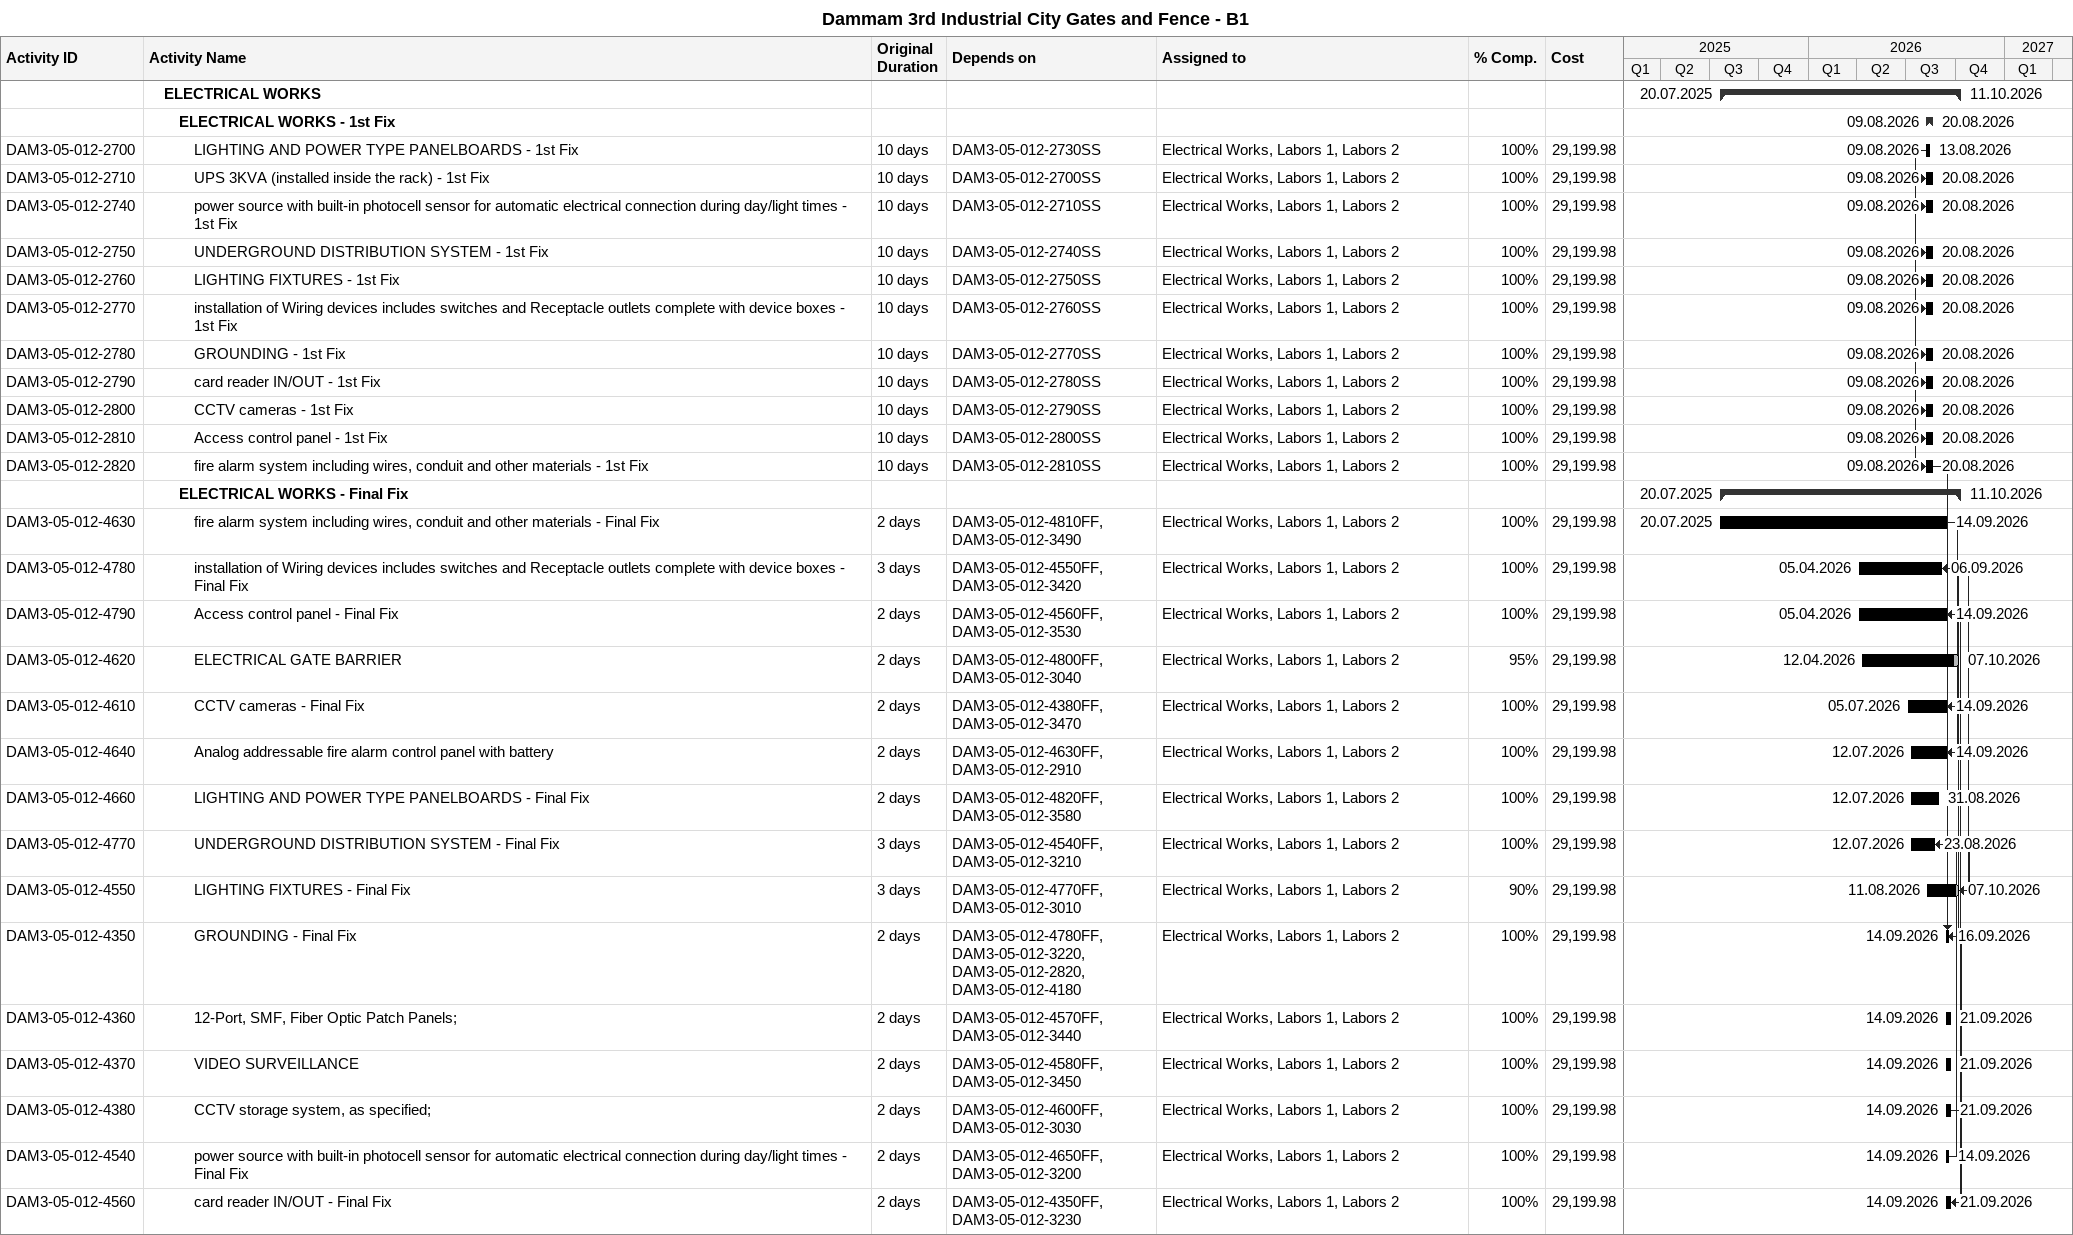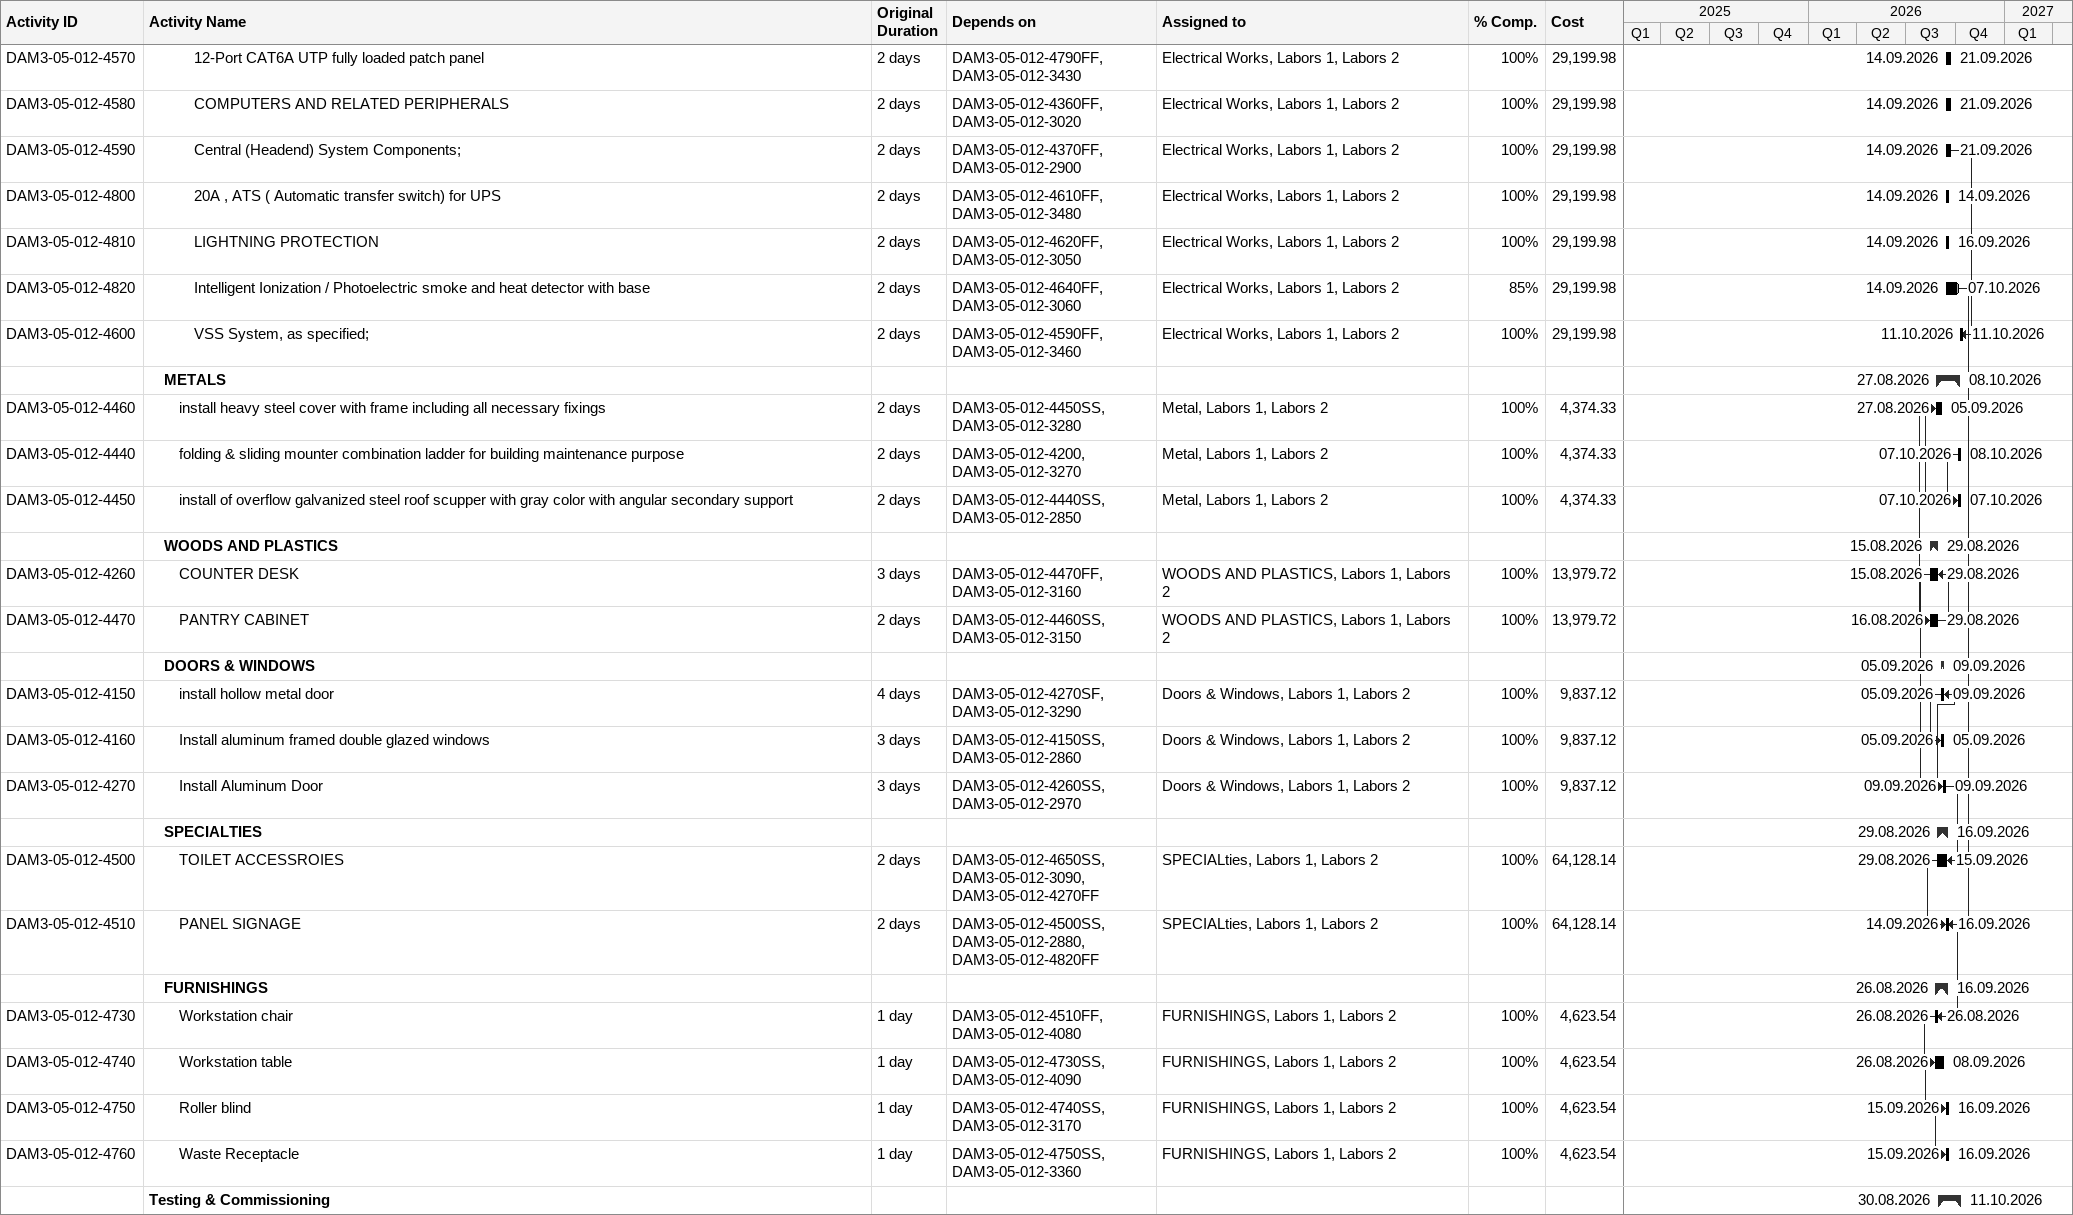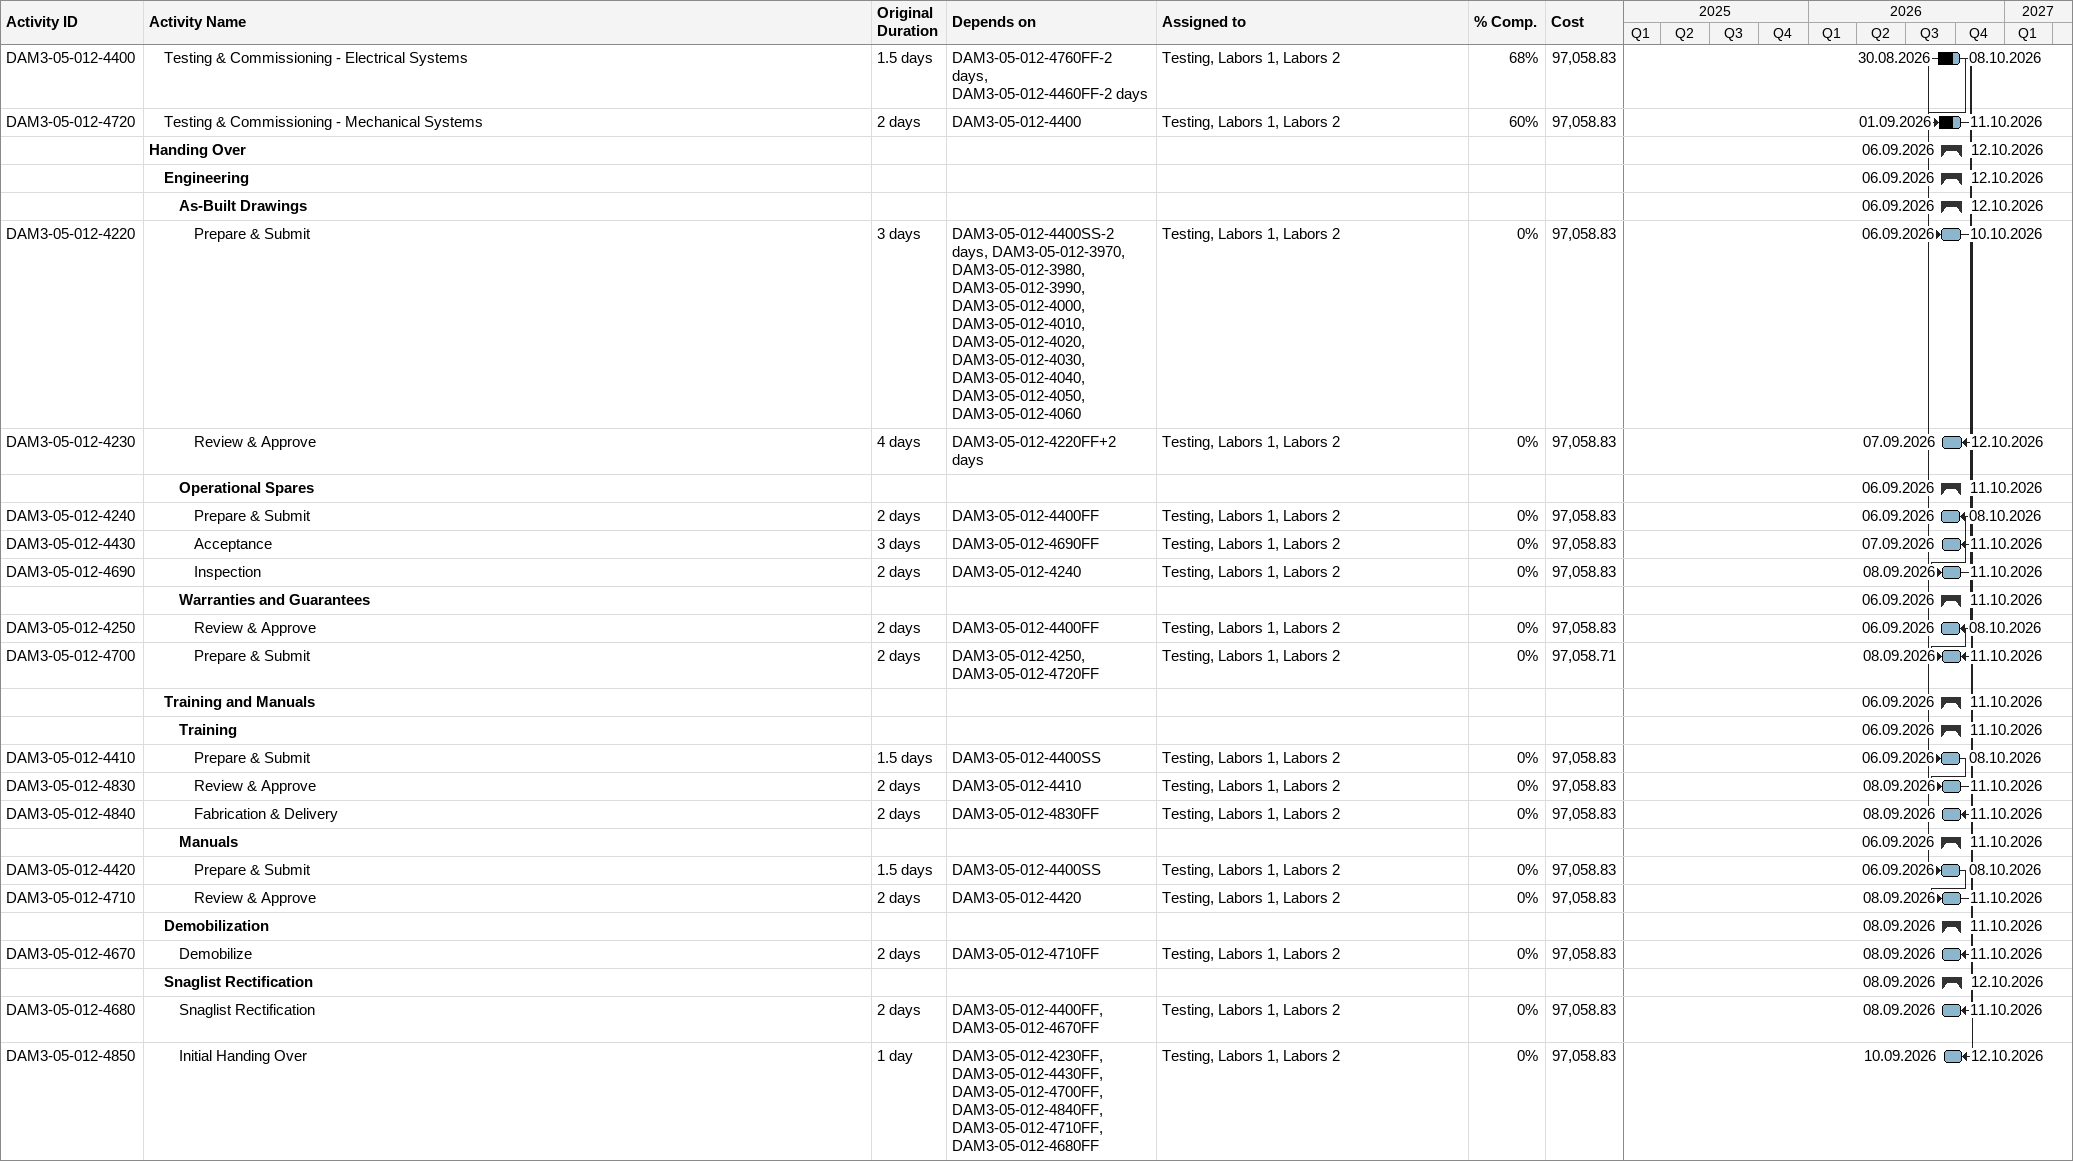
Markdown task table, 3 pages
Dammam 3rd Industrial City Gates and Fence - B1

| ID | Level | Task | Original duration | Start | Finish | Predecessors | Resources | % complete | Cost |
|---|---|---|---|---|---|---|---|---|---|
|  | 2 | **ELECTRICAL WORKS** |  | 2025-07-20 | 2026-10-11 |  |  |  |  |
|  | 3 | **ELECTRICAL WORKS - 1st Fix** |  | 2026-08-09 | 2026-08-20 |  |  |  |  |
| DAM3-05-012-2700 | 4 | LIGHTING AND POWER TYPE PANELBOARDS - 1st Fix | 10d | 2026-08-09 | 2026-08-13 | DAM3-05-012-2730SS | Electrical Works, Labors 1, Labors 2 | 100 | 29199.98 |
| DAM3-05-012-2710 | 4 | UPS 3KVA (installed inside the rack) - 1st Fix | 10d | 2026-08-09 | 2026-08-20 | DAM3-05-012-2700SS | Electrical Works, Labors 1, Labors 2 | 100 | 29199.98 |
| DAM3-05-012-2740 | 4 | power source with built-in photocell sensor for automatic electrical connection during day/light times - 1st Fix | 10d | 2026-08-09 | 2026-08-20 | DAM3-05-012-2710SS | Electrical Works, Labors 1, Labors 2 | 100 | 29199.98 |
| DAM3-05-012-2750 | 4 | UNDERGROUND DISTRIBUTION SYSTEM - 1st Fix | 10d | 2026-08-09 | 2026-08-20 | DAM3-05-012-2740SS | Electrical Works, Labors 1, Labors 2 | 100 | 29199.98 |
| DAM3-05-012-2760 | 4 | LIGHTING FIXTURES - 1st Fix | 10d | 2026-08-09 | 2026-08-20 | DAM3-05-012-2750SS | Electrical Works, Labors 1, Labors 2 | 100 | 29199.98 |
| DAM3-05-012-2770 | 4 | installation of Wiring devices includes switches and Receptacle outlets complete with device boxes - 1st Fix | 10d | 2026-08-09 | 2026-08-20 | DAM3-05-012-2760SS | Electrical Works, Labors 1, Labors 2 | 100 | 29199.98 |
| DAM3-05-012-2780 | 4 | GROUNDING - 1st Fix | 10d | 2026-08-09 | 2026-08-20 | DAM3-05-012-2770SS | Electrical Works, Labors 1, Labors 2 | 100 | 29199.98 |
| DAM3-05-012-2790 | 4 | card reader IN/OUT - 1st Fix | 10d | 2026-08-09 | 2026-08-20 | DAM3-05-012-2780SS | Electrical Works, Labors 1, Labors 2 | 100 | 29199.98 |
| DAM3-05-012-2800 | 4 | CCTV cameras - 1st Fix | 10d | 2026-08-09 | 2026-08-20 | DAM3-05-012-2790SS | Electrical Works, Labors 1, Labors 2 | 100 | 29199.98 |
| DAM3-05-012-2810 | 4 | Access control panel - 1st Fix | 10d | 2026-08-09 | 2026-08-20 | DAM3-05-012-2800SS | Electrical Works, Labors 1, Labors 2 | 100 | 29199.98 |
| DAM3-05-012-2820 | 4 | fire alarm system including wires, conduit and other materials - 1st Fix | 10d | 2026-08-09 | 2026-08-20 | DAM3-05-012-2810SS | Electrical Works, Labors 1, Labors 2 | 100 | 29199.98 |
|  | 3 | **ELECTRICAL WORKS - Final Fix** |  | 2025-07-20 | 2026-10-11 |  |  |  |  |
| DAM3-05-012-4630 | 4 | fire alarm system including wires, conduit and other materials - Final Fix | 2d | 2025-07-20 | 2026-09-14 | DAM3-05-012-4810FF, DAM3-05-012-3490 | Electrical Works, Labors 1, Labors 2 | 100 | 29199.98 |
| DAM3-05-012-4780 | 4 | installation of Wiring devices includes switches and Receptacle outlets complete with device boxes - Final Fix | 3d | 2026-04-05 | 2026-09-06 | DAM3-05-012-4550FF, DAM3-05-012-3420 | Electrical Works, Labors 1, Labors 2 | 100 | 29199.98 |
| DAM3-05-012-4790 | 4 | Access control panel - Final Fix | 2d | 2026-04-05 | 2026-09-14 | DAM3-05-012-4560FF, DAM3-05-012-3530 | Electrical Works, Labors 1, Labors 2 | 100 | 29199.98 |
| DAM3-05-012-4620 | 4 | ELECTRICAL GATE BARRIER | 2d | 2026-04-12 | 2026-10-07 | DAM3-05-012-4800FF, DAM3-05-012-3040 | Electrical Works, Labors 1, Labors 2 | 95 | 29199.98 |
| DAM3-05-012-4610 | 4 | CCTV cameras - Final Fix | 2d | 2026-07-05 | 2026-09-14 | DAM3-05-012-4380FF, DAM3-05-012-3470 | Electrical Works, Labors 1, Labors 2 | 100 | 29199.98 |
| DAM3-05-012-4640 | 4 | Analog addressable fire alarm control panel with battery | 2d | 2026-07-12 | 2026-09-14 | DAM3-05-012-4630FF, DAM3-05-012-2910 | Electrical Works, Labors 1, Labors 2 | 100 | 29199.98 |
| DAM3-05-012-4660 | 4 | LIGHTING AND POWER TYPE PANELBOARDS - Final Fix | 2d | 2026-07-12 | 2026-08-31 | DAM3-05-012-4820FF, DAM3-05-012-3580 | Electrical Works, Labors 1, Labors 2 | 100 | 29199.98 |
| DAM3-05-012-4770 | 4 | UNDERGROUND DISTRIBUTION SYSTEM - Final Fix | 3d | 2026-07-12 | 2026-08-23 | DAM3-05-012-4540FF, DAM3-05-012-3210 | Electrical Works, Labors 1, Labors 2 | 100 | 29199.98 |
| DAM3-05-012-4550 | 4 | LIGHTING FIXTURES - Final Fix | 3d | 2026-08-11 | 2026-10-07 | DAM3-05-012-4770FF, DAM3-05-012-3010 | Electrical Works, Labors 1, Labors 2 | 90 | 29199.98 |
| DAM3-05-012-4350 | 4 | GROUNDING - Final Fix | 2d | 2026-09-14 | 2026-09-16 | DAM3-05-012-4780FF, DAM3-05-012-3220, DAM3-05-012-2820, DAM3-05-012-4180 | Electrical Works, Labors 1, Labors 2 | 100 | 29199.98 |
| DAM3-05-012-4360 | 4 | 12-Port, SMF, Fiber Optic Patch Panels; | 2d | 2026-09-14 | 2026-09-21 | DAM3-05-012-4570FF, DAM3-05-012-3440 | Electrical Works, Labors 1, Labors 2 | 100 | 29199.98 |
| DAM3-05-012-4370 | 4 | VIDEO SURVEILLANCE | 2d | 2026-09-14 | 2026-09-21 | DAM3-05-012-4580FF, DAM3-05-012-3450 | Electrical Works, Labors 1, Labors 2 | 100 | 29199.98 |
| DAM3-05-012-4380 | 4 | CCTV storage system, as specified; | 2d | 2026-09-14 | 2026-09-21 | DAM3-05-012-4600FF, DAM3-05-012-3030 | Electrical Works, Labors 1, Labors 2 | 100 | 29199.98 |
| DAM3-05-012-4540 | 4 | power source with built-in photocell sensor for automatic electrical connection during day/light times - Final Fix | 2d | 2026-09-14 | 2026-09-14 | DAM3-05-012-4650FF, DAM3-05-012-3200 | Electrical Works, Labors 1, Labors 2 | 100 | 29199.98 |
| DAM3-05-012-4560 | 4 | card reader IN/OUT - Final Fix | 2d | 2026-09-14 | 2026-09-21 | DAM3-05-012-4350FF, DAM3-05-012-3230 | Electrical Works, Labors 1, Labors 2 | 100 | 29199.98 |
| DAM3-05-012-4570 | 4 | 12-Port CAT6A UTP fully loaded patch panel | 2d | 2026-09-14 | 2026-09-21 | DAM3-05-012-4790FF, DAM3-05-012-3430 | Electrical Works, Labors 1, Labors 2 | 100 | 29199.98 |
| DAM3-05-012-4580 | 4 | COMPUTERS AND RELATED PERIPHERALS | 2d | 2026-09-14 | 2026-09-21 | DAM3-05-012-4360FF, DAM3-05-012-3020 | Electrical Works, Labors 1, Labors 2 | 100 | 29199.98 |
| DAM3-05-012-4590 | 4 | Central (Headend) System Components; | 2d | 2026-09-14 | 2026-09-21 | DAM3-05-012-4370FF, DAM3-05-012-2900 | Electrical Works, Labors 1, Labors 2 | 100 | 29199.98 |
| DAM3-05-012-4800 | 4 | 20A , ATS ( Automatic transfer switch) for UPS | 2d | 2026-09-14 | 2026-09-14 | DAM3-05-012-4610FF, DAM3-05-012-3480 | Electrical Works, Labors 1, Labors 2 | 100 | 29199.98 |
| DAM3-05-012-4810 | 4 | LIGHTNING PROTECTION | 2d | 2026-09-14 | 2026-09-16 | DAM3-05-012-4620FF, DAM3-05-012-3050 | Electrical Works, Labors 1, Labors 2 | 100 | 29199.98 |
| DAM3-05-012-4820 | 4 | Intelligent Ionization / Photoelectric smoke and heat detector with base | 2d | 2026-09-14 | 2026-10-07 | DAM3-05-012-4640FF, DAM3-05-012-3060 | Electrical Works, Labors 1, Labors 2 | 85 | 29199.98 |
| DAM3-05-012-4600 | 4 | VSS System, as specified; | 2d | 2026-10-11 | 2026-10-11 | DAM3-05-012-4590FF, DAM3-05-012-3460 | Electrical Works, Labors 1, Labors 2 | 100 | 29199.98 |
|  | 2 | **METALS** |  | 2026-08-27 | 2026-10-08 |  |  |  |  |
| DAM3-05-012-4460 | 3 | install heavy steel cover with frame including all necessary fixings | 2d | 2026-08-27 | 2026-09-05 | DAM3-05-012-4450SS, DAM3-05-012-3280 | Metal, Labors 1, Labors 2 | 100 | 4374.33 |
| DAM3-05-012-4440 | 3 | folding & sliding mounter combination ladder for building maintenance purpose | 2d | 2026-10-07 | 2026-10-08 | DAM3-05-012-4200, DAM3-05-012-3270 | Metal, Labors 1, Labors 2 | 100 | 4374.33 |
| DAM3-05-012-4450 | 3 | install of overflow galvanized steel roof scupper with gray color with angular secondary support | 2d | 2026-10-07 | 2026-10-07 | DAM3-05-012-4440SS, DAM3-05-012-2850 | Metal, Labors 1, Labors 2 | 100 | 4374.33 |
|  | 2 | **WOODS AND PLASTICS** |  | 2026-08-15 | 2026-08-29 |  |  |  |  |
| DAM3-05-012-4260 | 3 | COUNTER DESK | 3d | 2026-08-15 | 2026-08-29 | DAM3-05-012-4470FF, DAM3-05-012-3160 | WOODS AND PLASTICS, Labors 1, Labors 2 | 100 | 13979.72 |
| DAM3-05-012-4470 | 3 | PANTRY CABINET | 2d | 2026-08-16 | 2026-08-29 | DAM3-05-012-4460SS, DAM3-05-012-3150 | WOODS AND PLASTICS, Labors 1, Labors 2 | 100 | 13979.72 |
|  | 2 | **DOORS & WINDOWS** |  | 2026-09-05 | 2026-09-09 |  |  |  |  |
| DAM3-05-012-4150 | 3 | install hollow metal door | 4d | 2026-09-05 | 2026-09-09 | DAM3-05-012-4270SF, DAM3-05-012-3290 | Doors & Windows, Labors 1, Labors 2 | 100 | 9837.12 |
| DAM3-05-012-4160 | 3 | Install aluminum framed double glazed windows | 3d | 2026-09-05 | 2026-09-05 | DAM3-05-012-4150SS, DAM3-05-012-2860 | Doors & Windows, Labors 1, Labors 2 | 100 | 9837.12 |
| DAM3-05-012-4270 | 3 | Install Aluminum Door | 3d | 2026-09-09 | 2026-09-09 | DAM3-05-012-4260SS, DAM3-05-012-2970 | Doors & Windows, Labors 1, Labors 2 | 100 | 9837.12 |
|  | 2 | **SPECIALTIES** |  | 2026-08-29 | 2026-09-16 |  |  |  |  |
| DAM3-05-012-4500 | 3 | TOILET ACCESSROIES | 2d | 2026-08-29 | 2026-09-15 | DAM3-05-012-4650SS, DAM3-05-012-3090, DAM3-05-012-4270FF | SPECIALties, Labors 1, Labors 2 | 100 | 64128.14 |
| DAM3-05-012-4510 | 3 | PANEL SIGNAGE | 2d | 2026-09-14 | 2026-09-16 | DAM3-05-012-4500SS, DAM3-05-012-2880, DAM3-05-012-4820FF | SPECIALties, Labors 1, Labors 2 | 100 | 64128.14 |
|  | 2 | **FURNISHINGS** |  | 2026-08-26 | 2026-09-16 |  |  |  |  |
| DAM3-05-012-4730 | 3 | Workstation chair | 1d | 2026-08-26 | 2026-08-26 | DAM3-05-012-4510FF, DAM3-05-012-4080 | FURNISHINGS, Labors 1, Labors 2 | 100 | 4623.54 |
| DAM3-05-012-4740 | 3 | Workstation table | 1d | 2026-08-26 | 2026-09-08 | DAM3-05-012-4730SS, DAM3-05-012-4090 | FURNISHINGS, Labors 1, Labors 2 | 100 | 4623.54 |
| DAM3-05-012-4750 | 3 | Roller blind | 1d | 2026-09-15 | 2026-09-16 | DAM3-05-012-4740SS, DAM3-05-012-3170 | FURNISHINGS, Labors 1, Labors 2 | 100 | 4623.54 |
| DAM3-05-012-4760 | 3 | Waste Receptacle | 1d | 2026-09-15 | 2026-09-16 | DAM3-05-012-4750SS, DAM3-05-012-3360 | FURNISHINGS, Labors 1, Labors 2 | 100 | 4623.54 |
|  | 1 | **Testing & Commissioning** |  | 2026-08-30 | 2026-10-11 |  |  |  |  |
| DAM3-05-012-4400 | 2 | Testing & Commissioning - Electrical Systems | 1.5d | 2026-08-30 | 2026-10-08 | DAM3-05-012-4760FF-2d, DAM3-05-012-4460FF-2d | Testing, Labors 1, Labors 2 | 68 | 97058.83 |
| DAM3-05-012-4720 | 2 | Testing & Commissioning - Mechanical Systems | 2d | 2026-09-01 | 2026-10-11 | DAM3-05-012-4400 | Testing, Labors 1, Labors 2 | 60 | 97058.83 |
|  | 1 | **Handing Over** |  | 2026-09-06 | 2026-10-12 |  |  |  |  |
|  | 2 | **Engineering** |  | 2026-09-06 | 2026-10-12 |  |  |  |  |
|  | 3 | **As-Built Drawings** |  | 2026-09-06 | 2026-10-12 |  |  |  |  |
| DAM3-05-012-4220 | 4 | Prepare & Submit | 3d | 2026-09-06 | 2026-10-10 | DAM3-05-012-4400SS-2d, DAM3-05-012-3970, DAM3-05-012-3980, DAM3-05-012-3990, DAM3-05-012-4000, DAM3-05-012-4010, DAM3-05-012-4020, DAM3-05-012-4030, DAM3-05-012-4040, DAM3-05-012-4050, DAM3-05-012-4060 | Testing, Labors 1, Labors 2 | 0 | 97058.83 |
| DAM3-05-012-4230 | 4 | Review & Approve | 4d | 2026-09-07 | 2026-10-12 | DAM3-05-012-4220FF+2d | Testing, Labors 1, Labors 2 | 0 | 97058.83 |
|  | 3 | **Operational Spares** |  | 2026-09-06 | 2026-10-11 |  |  |  |  |
| DAM3-05-012-4240 | 4 | Prepare & Submit | 2d | 2026-09-06 | 2026-10-08 | DAM3-05-012-4400FF | Testing, Labors 1, Labors 2 | 0 | 97058.83 |
| DAM3-05-012-4430 | 4 | Acceptance | 3d | 2026-09-07 | 2026-10-11 | DAM3-05-012-4690FF | Testing, Labors 1, Labors 2 | 0 | 97058.83 |
| DAM3-05-012-4690 | 4 | Inspection | 2d | 2026-09-08 | 2026-10-11 | DAM3-05-012-4240 | Testing, Labors 1, Labors 2 | 0 | 97058.83 |
|  | 3 | **Warranties and Guarantees** |  | 2026-09-06 | 2026-10-11 |  |  |  |  |
| DAM3-05-012-4250 | 4 | Review & Approve | 2d | 2026-09-06 | 2026-10-08 | DAM3-05-012-4400FF | Testing, Labors 1, Labors 2 | 0 | 97058.83 |
| DAM3-05-012-4700 | 4 | Prepare & Submit | 2d | 2026-09-08 | 2026-10-11 | DAM3-05-012-4250, DAM3-05-012-4720FF | Testing, Labors 1, Labors 2 | 0 | 97058.71 |
|  | 2 | **Training and Manuals** |  | 2026-09-06 | 2026-10-11 |  |  |  |  |
|  | 3 | **Training** |  | 2026-09-06 | 2026-10-11 |  |  |  |  |
| DAM3-05-012-4410 | 4 | Prepare & Submit | 1.5d | 2026-09-06 | 2026-10-08 | DAM3-05-012-4400SS | Testing, Labors 1, Labors 2 | 0 | 97058.83 |
| DAM3-05-012-4830 | 4 | Review & Approve | 2d | 2026-09-08 | 2026-10-11 | DAM3-05-012-4410 | Testing, Labors 1, Labors 2 | 0 | 97058.83 |
| DAM3-05-012-4840 | 4 | Fabrication & Delivery | 2d | 2026-09-08 | 2026-10-11 | DAM3-05-012-4830FF | Testing, Labors 1, Labors 2 | 0 | 97058.83 |
|  | 3 | **Manuals** |  | 2026-09-06 | 2026-10-11 |  |  |  |  |
| DAM3-05-012-4420 | 4 | Prepare & Submit | 1.5d | 2026-09-06 | 2026-10-08 | DAM3-05-012-4400SS | Testing, Labors 1, Labors 2 | 0 | 97058.83 |
| DAM3-05-012-4710 | 4 | Review & Approve | 2d | 2026-09-08 | 2026-10-11 | DAM3-05-012-4420 | Testing, Labors 1, Labors 2 | 0 | 97058.83 |
|  | 2 | **Demobilization** |  | 2026-09-08 | 2026-10-11 |  |  |  |  |
| DAM3-05-012-4670 | 3 | Demobilize | 2d | 2026-09-08 | 2026-10-11 | DAM3-05-012-4710FF | Testing, Labors 1, Labors 2 | 0 | 97058.83 |
|  | 2 | **Snaglist Rectification** |  | 2026-09-08 | 2026-10-12 |  |  |  |  |
| DAM3-05-012-4680 | 3 | Snaglist Rectification | 2d | 2026-09-08 | 2026-10-11 | DAM3-05-012-4400FF, DAM3-05-012-4670FF | Testing, Labors 1, Labors 2 | 0 | 97058.83 |
| DAM3-05-012-4850 | 3 | Initial Handing Over | 1d | 2026-09-10 | 2026-10-12 | DAM3-05-012-4230FF, DAM3-05-012-4430FF, DAM3-05-012-4700FF, DAM3-05-012-4840FF, DAM3-05-012-4710FF, DAM3-05-012-4680FF | Testing, Labors 1, Labors 2 | 0 | 97058.83 |
